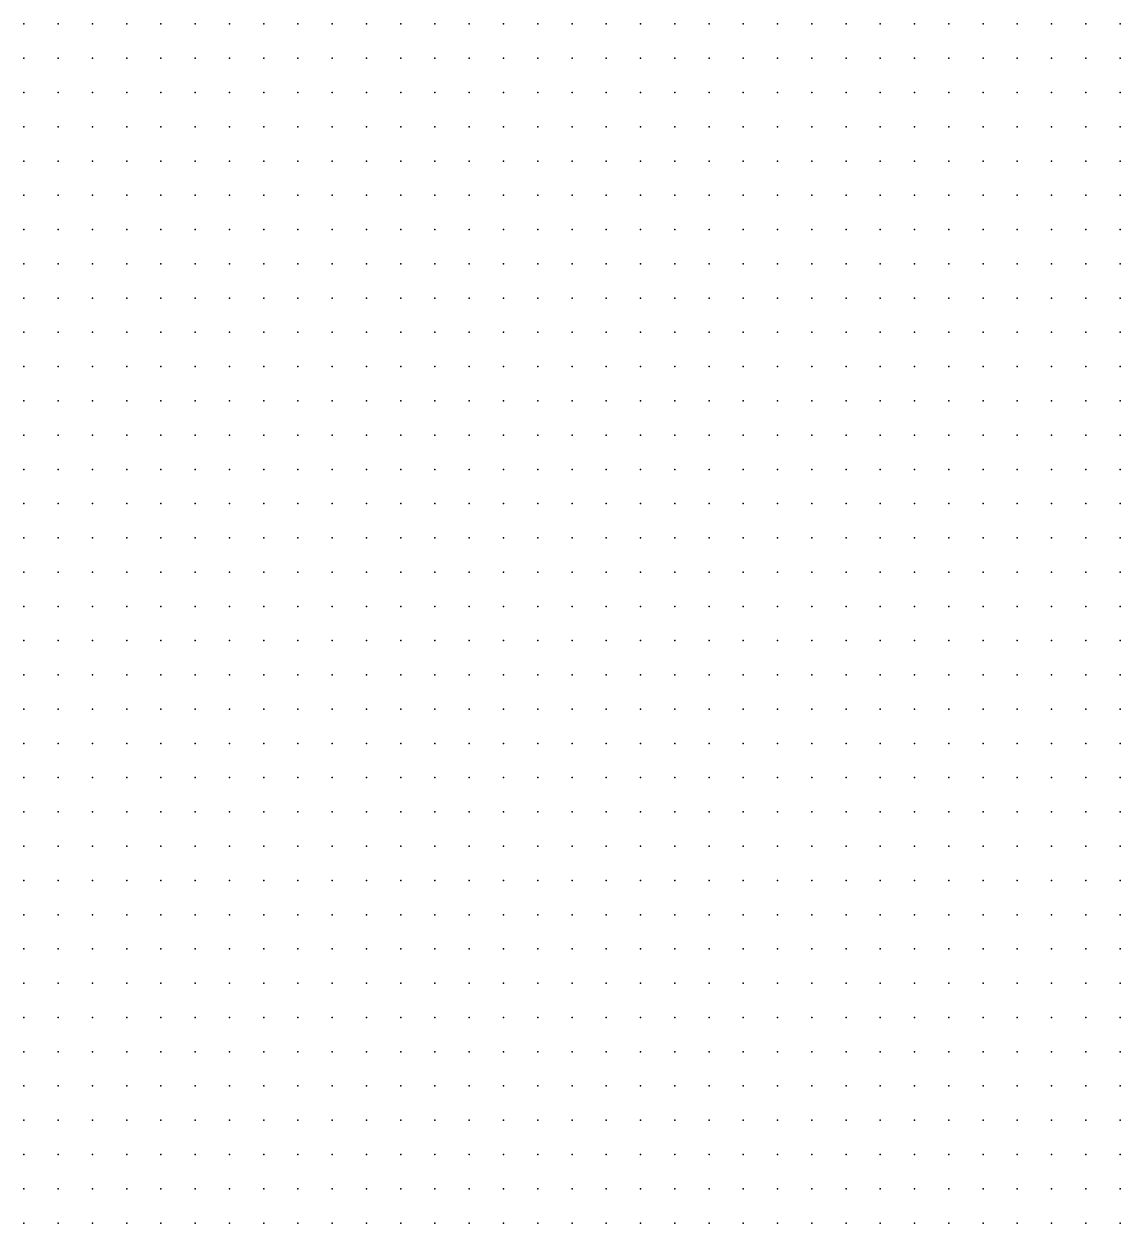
# Model space of a CAD drawing. Header units: metres. Extents: x 287878 to 288137, y 62805 to 63074.
# Drawn here: x 287910 to 287942, y 62876 to 62911 of the extents above; entities that cross this region are included whole.
import ezdxf

# ---------------------------------------------------------------- set-up
doc = ezdxf.new("R2010")
doc.units = ezdxf.units.M
doc.layers.add('SURVEY_INTERP', color=8, linetype='Continuous')

msp = doc.modelspace()

# ---------------------------------------------------------------- linework, layer by layer
at = {"layer": 'SURVEY_INTERP'}
for p in [(287910, 62911, 119.679), (287911, 62911, 119.671), (287912, 62911, 119.663), (287913, 62911, 119.655), (287914, 62911, 119.647), (287915, 62911, 119.638), (287916, 62911, 119.629), (287917, 62911, 119.62), (287918, 62911, 119.611), (287919, 62911, 119.601), (287920, 62911, 119.591), (287921, 62911, 119.581), (287922, 62911, 119.571), (287923, 62911, 119.561), (287924, 62911, 119.55), (287925, 62911, 119.539), (287926, 62911, 119.528), (287927, 62911, 119.516), (287928, 62911, 119.505), (287929, 62911, 119.493), (287930, 62911, 119.481), (287931, 62911, 119.468), (287932, 62911, 119.456), (287933, 62911, 119.443), (287934, 62911, 119.43), (287935, 62911, 119.417), (287936, 62911, 119.404), (287937, 62911, 119.39), (287938, 62911, 119.376), (287939, 62911, 119.362), (287940, 62911, 119.348), (287941, 62911, 119.334), (287942, 62911, 119.319), (287910, 62910, 119.648), (287911, 62910, 119.64), (287912, 62910, 119.632), (287913, 62910, 119.624), (287914, 62910, 119.616), (287915, 62910, 119.607), (287916, 62910, 119.598), (287917, 62910, 119.589), (287918, 62910, 119.579), (287919, 62910, 119.57), (287920, 62910, 119.56), (287921, 62910, 119.55), (287922, 62910, 119.539), (287923, 62910, 119.529), (287924, 62910, 119.518), (287925, 62910, 119.507), (287926, 62910, 119.495), (287927, 62910, 119.484), (287928, 62910, 119.472), (287929, 62910, 119.46), (287930, 62910, 119.448), (287931, 62910, 119.436), (287932, 62910, 119.423), (287933, 62910, 119.41), (287934, 62910, 119.397), (287935, 62910, 119.384), (287936, 62910, 119.371), (287937, 62910, 119.357), (287938, 62910, 119.343), (287939, 62910, 119.329), (287940, 62910, 119.315), (287941, 62910, 119.301), (287942, 62910, 119.286), (287910, 62909, 119.618), (287911, 62909, 119.61), (287912, 62909, 119.602), (287913, 62909, 119.593), (287914, 62909, 119.585), (287915, 62909, 119.576), (287916, 62909, 119.567), (287917, 62909, 119.557), (287918, 62909, 119.548), (287919, 62909, 119.538), (287920, 62909, 119.528), (287921, 62909, 119.518), (287922, 62909, 119.507), (287923, 62909, 119.497), (287924, 62909, 119.486), (287925, 62909, 119.475), (287926, 62909, 119.464), (287927, 62909, 119.452), (287928, 62909, 119.44), (287929, 62909, 119.428), (287930, 62909, 119.416), (287931, 62909, 119.404), (287932, 62909, 119.391), (287933, 62909, 119.378), (287934, 62909, 119.365), (287935, 62909, 119.352), (287936, 62909, 119.338), (287937, 62909, 119.325), (287938, 62909, 119.311), (287939, 62909, 119.297), (287940, 62909, 119.283), (287941, 62909, 119.268), (287942, 62909, 119.254), (287910, 62908, 119.588), (287911, 62908, 119.58), (287912, 62908, 119.571), (287913, 62908, 119.563), (287914, 62908, 119.554), (287915, 62908, 119.545), (287916, 62908, 119.536), (287917, 62908, 119.526), (287918, 62908, 119.517), (287919, 62908, 119.507), (287920, 62908, 119.497), (287921, 62908, 119.487), (287922, 62908, 119.476), (287923, 62908, 119.465), (287924, 62908, 119.454), (287925, 62908, 119.443), (287926, 62908, 119.432), (287927, 62908, 119.42), (287928, 62908, 119.408), (287929, 62908, 119.396), (287930, 62908, 119.384), (287931, 62908, 119.372), (287932, 62908, 119.359), (287933, 62908, 119.346), (287934, 62908, 119.333), (287935, 62908, 119.32), (287936, 62908, 119.306), (287937, 62908, 119.293), (287938, 62908, 119.279), (287939, 62908, 119.265), (287940, 62908, 119.251), (287941, 62908, 119.236), (287942, 62908, 119.222), (287910, 62907, 119.558), (287911, 62907, 119.55), (287912, 62907, 119.541), (287913, 62907, 119.533), (287914, 62907, 119.524), (287915, 62907, 119.515), (287916, 62907, 119.505), (287917, 62907, 119.496), (287918, 62907, 119.486), (287919, 62907, 119.476), (287920, 62907, 119.466), (287921, 62907, 119.456), (287922, 62907, 119.445), (287923, 62907, 119.434), (287924, 62907, 119.423), (287925, 62907, 119.412), (287926, 62907, 119.401), (287927, 62907, 119.389), (287928, 62907, 119.377), (287929, 62907, 119.365), (287930, 62907, 119.353), (287931, 62907, 119.34), (287932, 62907, 119.328), (287933, 62907, 119.315), (287934, 62907, 119.302), (287935, 62907, 119.288), (287936, 62907, 119.275), (287937, 62907, 119.261), (287938, 62907, 119.247), (287939, 62907, 119.233), (287940, 62907, 119.219), (287941, 62907, 119.205), (287942, 62907, 119.19), (287910, 62906, 119.528), (287911, 62906, 119.52), (287912, 62906, 119.511), (287913, 62906, 119.503), (287914, 62906, 119.494), (287915, 62906, 119.485), (287916, 62906, 119.475), (287917, 62906, 119.466), (287918, 62906, 119.456), (287919, 62906, 119.446), (287920, 62906, 119.436), (287921, 62906, 119.425), (287922, 62906, 119.414), (287923, 62906, 119.404), (287924, 62906, 119.392), (287925, 62906, 119.381), (287926, 62906, 119.37), (287927, 62906, 119.358), (287928, 62906, 119.346), (287929, 62906, 119.334), (287930, 62906, 119.322), (287931, 62906, 119.309), (287932, 62906, 119.296), (287933, 62906, 119.283), (287934, 62906, 119.27), (287935, 62906, 119.257), (287936, 62906, 119.243), (287937, 62906, 119.23), (287938, 62906, 119.216), (287939, 62906, 119.202), (287940, 62906, 119.188), (287941, 62906, 119.173), (287942, 62906, 119.159), (287910, 62905, 119.499), (287911, 62905, 119.49), (287912, 62905, 119.482), (287913, 62905, 119.473), (287914, 62905, 119.464), (287915, 62905, 119.455), (287916, 62905, 119.445), (287917, 62905, 119.436), (287918, 62905, 119.426), (287919, 62905, 119.416), (287920, 62905, 119.405), (287921, 62905, 119.395), (287922, 62905, 119.384), (287923, 62905, 119.373), (287924, 62905, 119.362), (287925, 62905, 119.351), (287926, 62905, 119.339), (287927, 62905, 119.327), (287928, 62905, 119.315), (287929, 62905, 119.303), (287930, 62905, 119.291), (287931, 62905, 119.278), (287932, 62905, 119.265), (287933, 62905, 119.252), (287934, 62905, 119.239), (287935, 62905, 119.226), (287936, 62905, 119.212), (287937, 62905, 119.199), (287938, 62905, 119.185), (287939, 62905, 119.171), (287940, 62905, 119.156), (287941, 62905, 119.142), (287942, 62905, 119.127), (287910, 62904, 119.47), (287911, 62904, 119.461), (287912, 62904, 119.453), (287913, 62904, 119.444), (287914, 62904, 119.435), (287915, 62904, 119.425), (287916, 62904, 119.416), (287917, 62904, 119.406), (287918, 62904, 119.396), (287919, 62904, 119.386), (287920, 62904, 119.375), (287921, 62904, 119.365), (287922, 62904, 119.354), (287923, 62904, 119.343), (287924, 62904, 119.332), (287925, 62904, 119.32), (287926, 62904, 119.309), (287927, 62904, 119.297), (287928, 62904, 119.285), (287929, 62904, 119.273), (287930, 62904, 119.26), (287931, 62904, 119.248), (287932, 62904, 119.235), (287933, 62904, 119.222), (287934, 62904, 119.209), (287935, 62904, 119.195), (287936, 62904, 119.182), (287937, 62904, 119.168), (287938, 62904, 119.154), (287939, 62904, 119.14), (287940, 62904, 119.126), (287941, 62904, 119.111), (287942, 62904, 119.097), (287910, 62903, 119.441), (287911, 62903, 119.432), (287912, 62903, 119.424), (287913, 62903, 119.415), (287914, 62903, 119.405), (287915, 62903, 119.396), (287916, 62903, 119.386), (287917, 62903, 119.377), (287918, 62903, 119.367), (287919, 62903, 119.356), (287920, 62903, 119.346), (287921, 62903, 119.335), (287922, 62903, 119.324), (287923, 62903, 119.313), (287924, 62903, 119.302), (287925, 62903, 119.29), (287926, 62903, 119.279), (287927, 62903, 119.267), (287928, 62903, 119.255), (287929, 62903, 119.242), (287930, 62903, 119.23), (287931, 62903, 119.217), (287932, 62903, 119.204), (287933, 62903, 119.191), (287934, 62903, 119.178), (287935, 62903, 119.165), (287936, 62903, 119.151), (287937, 62903, 119.137), (287938, 62903, 119.123), (287939, 62903, 119.109), (287940, 62903, 119.095), (287941, 62903, 119.081), (287942, 62903, 119.066), (287910, 62902, 119.413), (287911, 62902, 119.404), (287912, 62902, 119.395), (287913, 62902, 119.386), (287914, 62902, 119.377), (287915, 62902, 119.367), (287916, 62902, 119.357), (287917, 62902, 119.347), (287918, 62902, 119.337), (287919, 62902, 119.327), (287920, 62902, 119.316), (287921, 62902, 119.306), (287922, 62902, 119.295), (287923, 62902, 119.284), (287924, 62902, 119.272), (287925, 62902, 119.261), (287926, 62902, 119.249), (287927, 62902, 119.237), (287928, 62902, 119.225), (287929, 62902, 119.213), (287930, 62902, 119.2), (287931, 62902, 119.187), (287932, 62902, 119.174), (287933, 62902, 119.161), (287934, 62902, 119.148), (287935, 62902, 119.135), (287936, 62902, 119.121), (287937, 62902, 119.107), (287938, 62902, 119.093), (287939, 62902, 119.079), (287940, 62902, 119.065), (287941, 62902, 119.05), (287942, 62902, 119.036), (287910, 62901, 119.384), (287911, 62901, 119.376), (287912, 62901, 119.367), (287913, 62901, 119.358), (287914, 62901, 119.348), (287915, 62901, 119.339), (287916, 62901, 119.329), (287917, 62901, 119.319), (287918, 62901, 119.308), (287919, 62901, 119.298), (287920, 62901, 119.287), (287921, 62901, 119.277), (287922, 62901, 119.266), (287923, 62901, 119.254), (287924, 62901, 119.243), (287925, 62901, 119.231), (287926, 62901, 119.22), (287927, 62901, 119.208), (287928, 62901, 119.195), (287929, 62901, 119.183), (287930, 62901, 119.17), (287931, 62901, 119.158), (287932, 62901, 119.145), (287933, 62901, 119.132), (287934, 62901, 119.118), (287935, 62901, 119.105), (287936, 62901, 119.091), (287937, 62901, 119.077), (287938, 62901, 119.063), (287939, 62901, 119.049), (287940, 62901, 119.035), (287941, 62901, 119.021), (287942, 62901, 119.006), (287910, 62900, 119.357), (287911, 62900, 119.348), (287912, 62900, 119.339), (287913, 62900, 119.329), (287914, 62900, 119.32), (287915, 62900, 119.31), (287916, 62900, 119.3), (287917, 62900, 119.29), (287918, 62900, 119.28), (287919, 62900, 119.269), (287920, 62900, 119.259), (287921, 62900, 119.248), (287922, 62900, 119.237), (287923, 62900, 119.225), (287924, 62900, 119.214), (287925, 62900, 119.202), (287926, 62900, 119.19), (287927, 62900, 119.178), (287928, 62900, 119.166), (287929, 62900, 119.154), (287930, 62900, 119.141), (287931, 62900, 119.128), (287932, 62900, 119.115), (287933, 62900, 119.102), (287934, 62900, 119.089), (287935, 62900, 119.075), (287936, 62900, 119.062), (287937, 62900, 119.048), (287938, 62900, 119.034), (287939, 62900, 119.02), (287940, 62900, 119.005), (287941, 62900, 118.991), (287942, 62900, 118.976), (287910, 62899, 119.329), (287911, 62899, 119.32), (287912, 62899, 119.311), (287913, 62899, 119.301), (287914, 62899, 119.292), (287915, 62899, 119.282), (287916, 62899, 119.272), (287917, 62899, 119.262), (287918, 62899, 119.252), (287919, 62899, 119.241), (287920, 62899, 119.23), (287921, 62899, 119.219), (287922, 62899, 119.208), (287923, 62899, 119.197), (287924, 62899, 119.185), (287925, 62899, 119.174), (287926, 62899, 119.162), (287927, 62899, 119.15), (287928, 62899, 119.137), (287929, 62899, 119.125), (287930, 62899, 119.112), (287931, 62899, 119.099), (287932, 62899, 119.086), (287933, 62899, 119.073), (287934, 62899, 119.06), (287935, 62899, 119.046), (287936, 62899, 119.032), (287937, 62899, 119.019), (287938, 62899, 119.005), (287939, 62899, 118.99), (287940, 62899, 118.976), (287941, 62899, 118.962), (287942, 62899, 118.947), (287910, 62898, 119.302), (287911, 62898, 119.293), (287912, 62898, 119.283), (287913, 62898, 119.274), (287914, 62898, 119.264), (287915, 62898, 119.254), (287916, 62898, 119.244), (287917, 62898, 119.234), (287918, 62898, 119.224), (287919, 62898, 119.213), (287920, 62898, 119.202), (287921, 62898, 119.191), (287922, 62898, 119.18), (287923, 62898, 119.168), (287924, 62898, 119.157), (287925, 62898, 119.145), (287926, 62898, 119.133), (287927, 62898, 119.121), (287928, 62898, 119.109), (287929, 62898, 119.096), (287930, 62898, 119.083), (287931, 62898, 119.071), (287932, 62898, 119.057), (287933, 62898, 119.044), (287934, 62898, 119.031), (287935, 62898, 119.017), (287936, 62898, 119.004), (287937, 62898, 118.99), (287938, 62898, 118.976), (287939, 62898, 118.961), (287940, 62898, 118.947), (287941, 62898, 118.933), (287942, 62898, 118.918), (287910, 62897, 119.275), (287911, 62897, 119.265), (287912, 62897, 119.256), (287913, 62897, 119.247), (287914, 62897, 119.237), (287915, 62897, 119.227), (287916, 62897, 119.217), (287917, 62897, 119.206), (287918, 62897, 119.196), (287919, 62897, 119.185), (287920, 62897, 119.174), (287921, 62897, 119.163), (287922, 62897, 119.152), (287923, 62897, 119.14), (287924, 62897, 119.129), (287925, 62897, 119.117), (287926, 62897, 119.105), (287927, 62897, 119.093), (287928, 62897, 119.08), (287929, 62897, 119.068), (287930, 62897, 119.055), (287931, 62897, 119.042), (287932, 62897, 119.029), (287933, 62897, 119.016), (287934, 62897, 119.002), (287935, 62897, 118.989), (287936, 62897, 118.975), (287937, 62897, 118.961), (287938, 62897, 118.947), (287939, 62897, 118.933), (287940, 62897, 118.918), (287941, 62897, 118.904), (287942, 62897, 118.889), (287910, 62896, 119.248), (287911, 62896, 119.239), (287912, 62896, 119.229), (287913, 62896, 119.219), (287914, 62896, 119.21), (287915, 62896, 119.2), (287916, 62896, 119.189), (287917, 62896, 119.179), (287918, 62896, 119.168), (287919, 62896, 119.158), (287920, 62896, 119.147), (287921, 62896, 119.135), (287922, 62896, 119.124), (287923, 62896, 119.113), (287924, 62896, 119.101), (287925, 62896, 119.089), (287926, 62896, 119.077), (287927, 62896, 119.065), (287928, 62896, 119.052), (287929, 62896, 119.04), (287930, 62896, 119.027), (287931, 62896, 119.014), (287932, 62896, 119.001), (287933, 62896, 118.987), (287934, 62896, 118.974), (287935, 62896, 118.96), (287936, 62896, 118.947), (287937, 62896, 118.933), (287938, 62896, 118.919), (287939, 62896, 118.904), (287940, 62896, 118.89), (287941, 62896, 118.875), (287942, 62896, 118.861), (287910, 62895, 119.221), (287911, 62895, 119.212), (287912, 62895, 119.202), (287913, 62895, 119.193), (287914, 62895, 119.183), (287915, 62895, 119.173), (287916, 62895, 119.162), (287917, 62895, 119.152), (287918, 62895, 119.141), (287919, 62895, 119.13), (287920, 62895, 119.119), (287921, 62895, 119.108), (287922, 62895, 119.097), (287923, 62895, 119.085), (287924, 62895, 119.073), (287925, 62895, 119.061), (287926, 62895, 119.049), (287927, 62895, 119.037), (287928, 62895, 119.024), (287929, 62895, 119.012), (287930, 62895, 118.999), (287931, 62895, 118.986), (287932, 62895, 118.973), (287933, 62895, 118.959), (287934, 62895, 118.946), (287935, 62895, 118.932), (287936, 62895, 118.919), (287937, 62895, 118.905), (287938, 62895, 118.89), (287939, 62895, 118.876), (287940, 62895, 118.862), (287941, 62895, 118.847), (287942, 62895, 118.833), (287910, 62894, 119.195), (287911, 62894, 119.186), (287912, 62894, 119.176), (287913, 62894, 119.166), (287914, 62894, 119.156), (287915, 62894, 119.146), (287916, 62894, 119.136), (287917, 62894, 119.125), (287918, 62894, 119.114), (287919, 62894, 119.103), (287920, 62894, 119.092), (287921, 62894, 119.081), (287922, 62894, 119.07), (287923, 62894, 119.058), (287924, 62894, 119.046), (287925, 62894, 119.034), (287926, 62894, 119.022), (287927, 62894, 119.009), (287928, 62894, 118.997), (287929, 62894, 118.984), (287930, 62894, 118.971), (287931, 62894, 118.958), (287932, 62894, 118.945), (287933, 62894, 118.932), (287934, 62894, 118.918), (287935, 62894, 118.905), (287936, 62894, 118.891), (287937, 62894, 118.877), (287938, 62894, 118.863), (287939, 62894, 118.848), (287940, 62894, 118.834), (287941, 62894, 118.819), (287942, 62894, 118.805), (287910, 62893, 119.169), (287911, 62893, 119.16), (287912, 62893, 119.15), (287913, 62893, 119.14), (287914, 62893, 119.13), (287915, 62893, 119.12), (287916, 62893, 119.109), (287917, 62893, 119.099), (287918, 62893, 119.088), (287919, 62893, 119.077), (287920, 62893, 119.066), (287921, 62893, 119.054), (287922, 62893, 119.043), (287923, 62893, 119.031), (287924, 62893, 119.019), (287925, 62893, 119.007), (287926, 62893, 118.995), (287927, 62893, 118.982), (287928, 62893, 118.97), (287929, 62893, 118.957), (287930, 62893, 118.944), (287931, 62893, 118.931), (287932, 62893, 118.918), (287933, 62893, 118.904), (287934, 62893, 118.891), (287935, 62893, 118.877), (287936, 62893, 118.863), (287937, 62893, 118.849), (287938, 62893, 118.835), (287939, 62893, 118.821), (287940, 62893, 118.806), (287941, 62893, 118.792), (287942, 62893, 118.777), (287910, 62892, 119.143), (287911, 62892, 119.134), (287912, 62892, 119.124), (287913, 62892, 119.114), (287914, 62892, 119.104), (287915, 62892, 119.093), (287916, 62892, 119.083), (287917, 62892, 119.072), (287918, 62892, 119.061), (287919, 62892, 119.05), (287920, 62892, 119.039), (287921, 62892, 119.028), (287922, 62892, 119.016), (287923, 62892, 119.004), (287924, 62892, 118.992), (287925, 62892, 118.98), (287926, 62892, 118.968), (287927, 62892, 118.955), (287928, 62892, 118.943), (287929, 62892, 118.93), (287930, 62892, 118.917), (287931, 62892, 118.904), (287932, 62892, 118.891), (287933, 62892, 118.877), (287934, 62892, 118.864), (287935, 62892, 118.85), (287936, 62892, 118.836), (287937, 62892, 118.822), (287938, 62892, 118.808), (287939, 62892, 118.793), (287940, 62892, 118.779), (287941, 62892, 118.764), (287942, 62892, 118.75), (287910, 62891, 119.118), (287911, 62891, 119.108), (287912, 62891, 119.098), (287913, 62891, 119.088), (287914, 62891, 119.078), (287915, 62891, 119.068), (287916, 62891, 119.057), (287917, 62891, 119.046), (287918, 62891, 119.035), (287919, 62891, 119.024), (287920, 62891, 119.013), (287921, 62891, 119.001), (287922, 62891, 118.99), (287923, 62891, 118.978), (287924, 62891, 118.966), (287925, 62891, 118.954), (287926, 62891, 118.941), (287927, 62891, 118.929), (287928, 62891, 118.916), (287929, 62891, 118.903), (287930, 62891, 118.89), (287931, 62891, 118.877), (287932, 62891, 118.864), (287933, 62891, 118.85), (287934, 62891, 118.837), (287935, 62891, 118.823), (287936, 62891, 118.809), (287937, 62891, 118.795), (287938, 62891, 118.781), (287939, 62891, 118.766), (287940, 62891, 118.752), (287941, 62891, 118.737), (287942, 62891, 118.723), (287910, 62890, 119.093), (287911, 62890, 119.083), (287912, 62890, 119.073), (287913, 62890, 119.063), (287914, 62890, 119.052), (287915, 62890, 119.042), (287916, 62890, 119.031), (287917, 62890, 119.02), (287918, 62890, 119.009), (287919, 62890, 118.998), (287920, 62890, 118.987), (287921, 62890, 118.975), (287922, 62890, 118.964), (287923, 62890, 118.952), (287924, 62890, 118.94), (287925, 62890, 118.927), (287926, 62890, 118.915), (287927, 62890, 118.902), (287928, 62890, 118.89), (287929, 62890, 118.877), (287930, 62890, 118.864), (287931, 62890, 118.851), (287932, 62890, 118.837), (287933, 62890, 118.824), (287934, 62890, 118.81), (287935, 62890, 118.796), (287936, 62890, 118.782), (287937, 62890, 118.768), (287938, 62890, 118.754), (287939, 62890, 118.74), (287940, 62890, 118.725), (287941, 62890, 118.711), (287942, 62890, 118.696), (287910, 62889, 119.067), (287911, 62889, 119.058), (287912, 62889, 119.048), (287913, 62889, 119.037), (287914, 62889, 119.027), (287915, 62889, 119.016), (287916, 62889, 119.006), (287917, 62889, 118.995), (287918, 62889, 118.984), (287919, 62889, 118.973), (287920, 62889, 118.961), (287921, 62889, 118.949), (287922, 62889, 118.938), (287923, 62889, 118.926), (287924, 62889, 118.914), (287925, 62889, 118.901), (287926, 62889, 118.889), (287927, 62889, 118.876), (287928, 62889, 118.864), (287929, 62889, 118.851), (287930, 62889, 118.838), (287931, 62889, 118.824), (287932, 62889, 118.811), (287933, 62889, 118.797), (287934, 62889, 118.784), (287935, 62889, 118.77), (287936, 62889, 118.756), (287937, 62889, 118.742), (287938, 62889, 118.727), (287939, 62889, 118.713), (287940, 62889, 118.699), (287941, 62889, 118.684), (287942, 62889, 118.669), (287910, 62888, 119.043), (287911, 62888, 119.033), (287912, 62888, 119.023), (287913, 62888, 119.012), (287914, 62888, 119.002), (287915, 62888, 118.991), (287916, 62888, 118.981), (287917, 62888, 118.97), (287918, 62888, 118.958), (287919, 62888, 118.947), (287920, 62888, 118.936), (287921, 62888, 118.924), (287922, 62888, 118.912), (287923, 62888, 118.9), (287924, 62888, 118.888), (287925, 62888, 118.876), (287926, 62888, 118.863), (287927, 62888, 118.85), (287928, 62888, 118.838), (287929, 62888, 118.825), (287930, 62888, 118.812), (287931, 62888, 118.798), (287932, 62888, 118.785), (287933, 62888, 118.771), (287934, 62888, 118.758), (287935, 62888, 118.744), (287936, 62888, 118.73), (287937, 62888, 118.715), (287938, 62888, 118.701), (287939, 62888, 118.687), (287940, 62888, 118.672), (287941, 62888, 118.658), (287942, 62888, 118.643), (287910, 62887, 119.018), (287911, 62887, 119.008), (287912, 62887, 118.998), (287913, 62887, 118.988), (287914, 62887, 118.977), (287915, 62887, 118.966), (287916, 62887, 118.956), (287917, 62887, 118.945), (287918, 62887, 118.933), (287919, 62887, 118.922), (287920, 62887, 118.91), (287921, 62887, 118.899), (287922, 62887, 118.887), (287923, 62887, 118.875), (287924, 62887, 118.863), (287925, 62887, 118.85), (287926, 62887, 118.838), (287927, 62887, 118.825), (287928, 62887, 118.812), (287929, 62887, 118.799), (287930, 62887, 118.786), (287931, 62887, 118.773), (287932, 62887, 118.759), (287933, 62887, 118.745), (287934, 62887, 118.732), (287935, 62887, 118.718), (287936, 62887, 118.704), (287937, 62887, 118.69), (287938, 62887, 118.675), (287939, 62887, 118.661), (287940, 62887, 118.646), (287941, 62887, 118.632), (287942, 62887, 118.617), (287910, 62886, 118.994), (287911, 62886, 118.984), (287912, 62886, 118.974), (287913, 62886, 118.963), (287914, 62886, 118.953), (287915, 62886, 118.942), (287916, 62886, 118.931), (287917, 62886, 118.92), (287918, 62886, 118.909), (287919, 62886, 118.897), (287920, 62886, 118.885), (287921, 62886, 118.874), (287922, 62886, 118.862), (287923, 62886, 118.85), (287924, 62886, 118.837), (287925, 62886, 118.825), (287926, 62886, 118.812), (287927, 62886, 118.8), (287928, 62886, 118.787), (287929, 62886, 118.774), (287930, 62886, 118.76), (287931, 62886, 118.747), (287932, 62886, 118.733), (287933, 62886, 118.72), (287934, 62886, 118.706), (287935, 62886, 118.692), (287936, 62886, 118.678), (287937, 62886, 118.664), (287938, 62886, 118.649), (287939, 62886, 118.635), (287940, 62886, 118.62), (287941, 62886, 118.606), (287942, 62886, 118.591), (287910, 62885, 118.97), (287911, 62885, 118.96), (287912, 62885, 118.949), (287913, 62885, 118.939), (287914, 62885, 118.928), (287915, 62885, 118.917), (287916, 62885, 118.906), (287917, 62885, 118.895), (287918, 62885, 118.884), (287919, 62885, 118.872), (287920, 62885, 118.861), (287921, 62885, 118.849), (287922, 62885, 118.837), (287923, 62885, 118.825), (287924, 62885, 118.812), (287925, 62885, 118.8), (287926, 62885, 118.787), (287927, 62885, 118.774), (287928, 62885, 118.762), (287929, 62885, 118.748), (287930, 62885, 118.735), (287931, 62885, 118.722), (287932, 62885, 118.708), (287933, 62885, 118.695), (287934, 62885, 118.681), (287935, 62885, 118.667), (287936, 62885, 118.653), (287937, 62885, 118.638), (287938, 62885, 118.624), (287939, 62885, 118.61), (287940, 62885, 118.595), (287941, 62885, 118.58), (287942, 62885, 118.565), (287910, 62884, 118.946), (287911, 62884, 118.936), (287912, 62884, 118.925), (287913, 62884, 118.915), (287914, 62884, 118.904), (287915, 62884, 118.893), (287916, 62884, 118.882), (287917, 62884, 118.871), (287918, 62884, 118.86), (287919, 62884, 118.848), (287920, 62884, 118.836), (287921, 62884, 118.824), (287922, 62884, 118.812), (287923, 62884, 118.8), (287924, 62884, 118.788), (287925, 62884, 118.775), (287926, 62884, 118.762), (287927, 62884, 118.75), (287928, 62884, 118.737), (287929, 62884, 118.724), (287930, 62884, 118.71), (287931, 62884, 118.697), (287932, 62884, 118.683), (287933, 62884, 118.669), (287934, 62884, 118.656), (287935, 62884, 118.642), (287936, 62884, 118.627), (287937, 62884, 118.613), (287938, 62884, 118.599), (287939, 62884, 118.584), (287940, 62884, 118.57), (287941, 62884, 118.555), (287942, 62884, 118.54), (287910, 62883, 118.923), (287911, 62883, 118.912), (287912, 62883, 118.902), (287913, 62883, 118.891), (287914, 62883, 118.88), (287915, 62883, 118.869), (287916, 62883, 118.858), (287917, 62883, 118.847), (287918, 62883, 118.835), (287919, 62883, 118.824), (287920, 62883, 118.812), (287921, 62883, 118.8), (287922, 62883, 118.788), (287923, 62883, 118.776), (287924, 62883, 118.763), (287925, 62883, 118.751), (287926, 62883, 118.738), (287927, 62883, 118.725), (287928, 62883, 118.712), (287929, 62883, 118.699), (287930, 62883, 118.685), (287931, 62883, 118.672), (287932, 62883, 118.658), (287933, 62883, 118.645), (287934, 62883, 118.631), (287935, 62883, 118.617), (287936, 62883, 118.602), (287937, 62883, 118.588), (287938, 62883, 118.574), (287939, 62883, 118.559), (287940, 62883, 118.545), (287941, 62883, 118.53), (287942, 62883, 118.515), (287910, 62882, 118.899), (287911, 62882, 118.889), (287912, 62882, 118.878), (287913, 62882, 118.868), (287914, 62882, 118.857), (287915, 62882, 118.846), (287916, 62882, 118.834), (287917, 62882, 118.823), (287918, 62882, 118.812), (287919, 62882, 118.8), (287920, 62882, 118.788), (287921, 62882, 118.776), (287922, 62882, 118.764), (287923, 62882, 118.752), (287924, 62882, 118.739), (287925, 62882, 118.726), (287926, 62882, 118.714), (287927, 62882, 118.701), (287928, 62882, 118.688), (287929, 62882, 118.674), (287930, 62882, 118.661), (287931, 62882, 118.648), (287932, 62882, 118.634), (287933, 62882, 118.62), (287934, 62882, 118.606), (287935, 62882, 118.592), (287936, 62882, 118.578), (287937, 62882, 118.563), (287938, 62882, 118.549), (287939, 62882, 118.534), (287940, 62882, 118.52), (287941, 62882, 118.505), (287942, 62882, 118.49), (287910, 62881, 118.876), (287911, 62881, 118.866), (287912, 62881, 118.855), (287913, 62881, 118.844), (287914, 62881, 118.833), (287915, 62881, 118.822), (287916, 62881, 118.811), (287917, 62881, 118.8), (287918, 62881, 118.788), (287919, 62881, 118.776), (287920, 62881, 118.764), (287921, 62881, 118.752), (287922, 62881, 118.74), (287923, 62881, 118.728), (287924, 62881, 118.715), (287925, 62881, 118.702), (287926, 62881, 118.69), (287927, 62881, 118.677), (287928, 62881, 118.664), (287929, 62881, 118.65), (287930, 62881, 118.637), (287931, 62881, 118.623), (287932, 62881, 118.61), (287933, 62881, 118.596), (287934, 62881, 118.582), (287935, 62881, 118.568), (287936, 62881, 118.553), (287937, 62881, 118.539), (287938, 62881, 118.524), (287939, 62881, 118.51), (287940, 62881, 118.495), (287941, 62881, 118.48), (287942, 62881, 118.465), (287910, 62880, 118.853), (287911, 62880, 118.843), (287912, 62880, 118.832), (287913, 62880, 118.821), (287914, 62880, 118.81), (287915, 62880, 118.799), (287916, 62880, 118.788), (287917, 62880, 118.776), (287918, 62880, 118.765), (287919, 62880, 118.753), (287920, 62880, 118.741), (287921, 62880, 118.729), (287922, 62880, 118.716), (287923, 62880, 118.704), (287924, 62880, 118.691), (287925, 62880, 118.679), (287926, 62880, 118.666), (287927, 62880, 118.653), (287928, 62880, 118.64), (287929, 62880, 118.626), (287930, 62880, 118.613), (287931, 62880, 118.599), (287932, 62880, 118.585), (287933, 62880, 118.572), (287934, 62880, 118.558), (287935, 62880, 118.543), (287936, 62880, 118.529), (287937, 62880, 118.515), (287938, 62880, 118.5), (287939, 62880, 118.486), (287940, 62880, 118.471), (287941, 62880, 118.456), (287942, 62880, 118.441), (287910, 62879, 118.831), (287911, 62879, 118.82), (287912, 62879, 118.809), (287913, 62879, 118.798), (287914, 62879, 118.787), (287915, 62879, 118.776), (287916, 62879, 118.765), (287917, 62879, 118.753), (287918, 62879, 118.741), (287919, 62879, 118.73), (287920, 62879, 118.718), (287921, 62879, 118.705), (287922, 62879, 118.693), (287923, 62879, 118.681), (287924, 62879, 118.668), (287925, 62879, 118.655), (287926, 62879, 118.642), (287927, 62879, 118.629), (287928, 62879, 118.616), (287929, 62879, 118.603), (287930, 62879, 118.589), (287931, 62879, 118.575), (287932, 62879, 118.562), (287933, 62879, 118.548), (287934, 62879, 118.534), (287935, 62879, 118.519), (287936, 62879, 118.505), (287937, 62879, 118.491), (287938, 62879, 118.476), (287939, 62879, 118.462), (287940, 62879, 118.447), (287941, 62879, 118.432), (287942, 62879, 118.417), (287910, 62878, 118.808), (287911, 62878, 118.797), (287912, 62878, 118.787), (287913, 62878, 118.776), (287914, 62878, 118.765), (287915, 62878, 118.753), (287916, 62878, 118.742), (287917, 62878, 118.73), (287918, 62878, 118.718), (287919, 62878, 118.707), (287920, 62878, 118.695), (287921, 62878, 118.682), (287922, 62878, 118.67), (287923, 62878, 118.657), (287924, 62878, 118.645), (287925, 62878, 118.632), (287926, 62878, 118.619), (287927, 62878, 118.606), (287928, 62878, 118.593), (287929, 62878, 118.579), (287930, 62878, 118.566), (287931, 62878, 118.552), (287932, 62878, 118.538), (287933, 62878, 118.524), (287934, 62878, 118.51), (287935, 62878, 118.496), (287936, 62878, 118.481), (287937, 62878, 118.467), (287938, 62878, 118.452), (287939, 62878, 118.438), (287940, 62878, 118.423), (287941, 62878, 118.408), (287942, 62878, 118.393), (287910, 62877, 118.786), (287911, 62877, 118.775), (287912, 62877, 118.764), (287913, 62877, 118.753), (287914, 62877, 118.742), (287915, 62877, 118.731), (287916, 62877, 118.719), (287917, 62877, 118.708), (287918, 62877, 118.696), (287919, 62877, 118.684), (287920, 62877, 118.672), (287921, 62877, 118.659), (287922, 62877, 118.647), (287923, 62877, 118.634), (287924, 62877, 118.622), (287925, 62877, 118.609), (287926, 62877, 118.596), (287927, 62877, 118.583), (287928, 62877, 118.569), (287929, 62877, 118.556), (287930, 62877, 118.542), (287931, 62877, 118.529), (287932, 62877, 118.515), (287933, 62877, 118.501), (287934, 62877, 118.487), (287935, 62877, 118.472), (287936, 62877, 118.458), (287937, 62877, 118.443), (287938, 62877, 118.429), (287939, 62877, 118.414), (287940, 62877, 118.399), (287941, 62877, 118.384), (287942, 62877, 118.369), (287910, 62876, 118.764), (287911, 62876, 118.753), (287912, 62876, 118.742), (287913, 62876, 118.731), (287914, 62876, 118.72), (287915, 62876, 118.708), (287916, 62876, 118.697), (287917, 62876, 118.685), (287918, 62876, 118.673), (287919, 62876, 118.661), (287920, 62876, 118.649), (287921, 62876, 118.637), (287922, 62876, 118.624), (287923, 62876, 118.612), (287924, 62876, 118.599), (287925, 62876, 118.586), (287926, 62876, 118.573), (287927, 62876, 118.56), (287928, 62876, 118.546), (287929, 62876, 118.533), (287930, 62876, 118.519), (287931, 62876, 118.505), (287932, 62876, 118.492), (287933, 62876, 118.478), (287934, 62876, 118.463), (287935, 62876, 118.449), (287936, 62876, 118.435), (287937, 62876, 118.42), (287938, 62876, 118.405), (287939, 62876, 118.391), (287940, 62876, 118.376), (287941, 62876, 118.361), (287942, 62876, 118.346)]:
    msp.add_point(p, dxfattribs=at)

doc.saveas('drawing.dxf')
